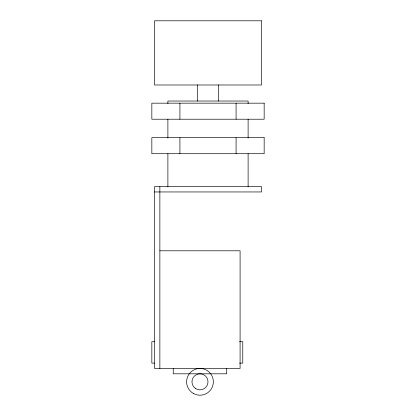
<?xml version="1.0" encoding="UTF-8"?>
<svg xmlns="http://www.w3.org/2000/svg" width="416" height="416" viewBox="0 0 416 416"><rect width="100%" height="100%" fill="white"/><g stroke="black" fill="none" stroke-linecap="round" stroke-linejoin="round"><path stroke-width="0.62" d="M154.513 191.953L261.487 191.953L261.487 186.607L154.513 186.607L154.513 368.456L240.089 368.456L240.089 250.791L159.864 250.791M154.44 341.713L151.84 341.713L151.84 363.111L154.44 363.111M239.517 341.713L242.767 341.713L242.767 363.111L239.517 363.111M248.113 103.626L248.113 101.031L167.887 101.031L167.887 103.626M248.113 119.215L248.113 138.05M248.113 153.634L248.113 186.758M236.08 103.168L236.08 119.215M236.08 137.665L236.08 153.712M226.72 368.456L226.72 373.807L173.233 373.807L173.233 368.456M218.696 84.916L218.696 101.031M197.304 84.869L197.304 101.031M179.92 103.168L179.92 119.215M179.92 137.665L179.92 153.712M167.887 119.215L167.887 138.05M167.887 153.634L167.887 186.758M159.864 186.607L159.864 368.456M261.487 20.8L154.513 20.8L154.513 84.984L261.487 84.984L261.487 20.8M264.16 103.168L151.84 103.168L151.84 119.215L264.16 119.215L264.16 103.168M264.16 137.665L151.84 137.665L151.84 153.712L264.16 153.712L264.16 137.665M193.289 393.406A13.369 13.369 0 0 0 213.351 381.831A13.369 13.369 0 0 0 193.289 370.25A13.369 13.369 0 0 0 193.289 393.406M195.359 388.388A8.024 8.024 0 0 0 207.969 382.548A8.024 8.024 0 0 0 196.607 374.551A8.024 8.024 0 0 0 195.359 388.388"/></g></svg>
